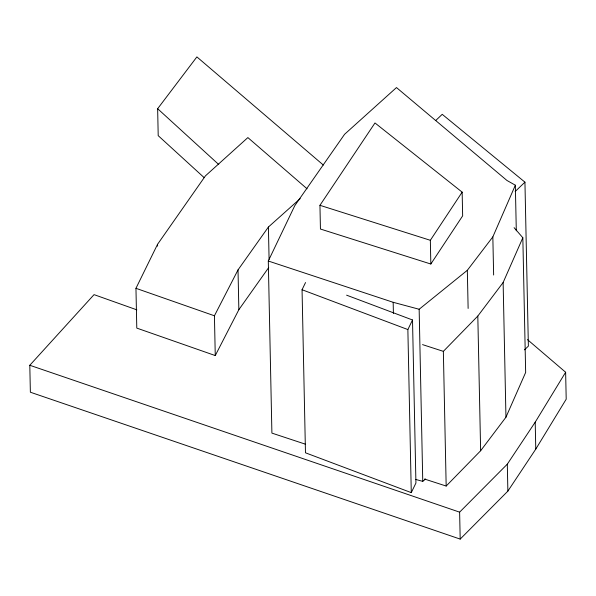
<?xml version="1.0" encoding="UTF-8"?>
<svg xmlns="http://www.w3.org/2000/svg" width="596" height="596" viewBox="0 0 596 596"><rect width="100%" height="100%" fill="white"/><g stroke="black" fill="none" stroke-linecap="round" stroke-linejoin="round"><path stroke-width="0.89" d="M415.591 479.43L422.758 481.352L419.152 309.257L467.324 270.308L492.84 236.88L515.346 185.2L506.965 180.476L396.482 87.567L344.585 134.286L294.752 205.724L268.297 261.011L271.903 433.106L305.316 444.154M424.486 479.028L446.173 486.045L443.357 351.349L477.813 316.051L503.128 282.519L522.834 237.744L514.095 227.665M446.173 486.045L480.637 450.747L505.952 417.215L525.657 372.44L522.834 237.744M346.596 295.169L412.514 319.978L415.926 483.043L411.277 492.631L305.472 452.804L302.053 289.738L305.539 282.549M411.277 492.631L407.865 329.566L412.514 319.978M268.707 267.552L238.854 309.689L215.26 355.566L136.789 328.098L135.955 288.315L157.553 244.315L205.426 175.872L247.869 137.587L307.074 188.805M215.26 355.566L214.426 315.783L238.02 269.906L268.409 227.024L300.183 198.632M136.827 309.838L94.049 294.633L29.8 365.274L30.366 392.22L460.187 539.097L459.62 512.15L507.308 464.172L535.208 422.169L565.634 372.247L527.49 339.631M460.187 539.097L507.874 491.119L535.774 449.116L566.2 399.201L565.634 372.247M430.833 264.021L430.342 240.3L462.153 192.143L374.981 122.962L319.948 205.315L320.439 229.035L430.833 264.021L462.652 215.864L462.153 192.143M204.219 177.69L158.208 135.665L157.642 108.71L196.889 56.903L323.337 165.04M435.683 120.563L442.217 114.32L524.942 182.16L528.376 346.12L524.458 349.867M515.138 191.525L524.942 182.16M422.758 481.352L425.633 479.028M268.297 261.011L393.174 302.299L419.152 309.257M319.948 205.315L430.342 240.3M422.534 344.615L443.357 351.349M29.8 365.274L459.62 512.15M135.955 288.315L214.426 315.783M302.053 289.738L407.865 329.566M157.642 108.71L218.762 164.548M535.208 422.169L535.774 449.116M515.346 185.2L516.3 230.786M507.308 464.172L507.874 491.119M503.128 282.519L505.952 417.215M492.84 236.88L493.637 275.017M477.813 316.051L480.637 450.747M467.324 270.308L468.128 308.445M393.174 302.299L393.405 313.459M268.409 227.024L269.087 259.394M238.02 269.906L238.854 309.689M157.553 244.315L157.59 246.163"/></g></svg>
